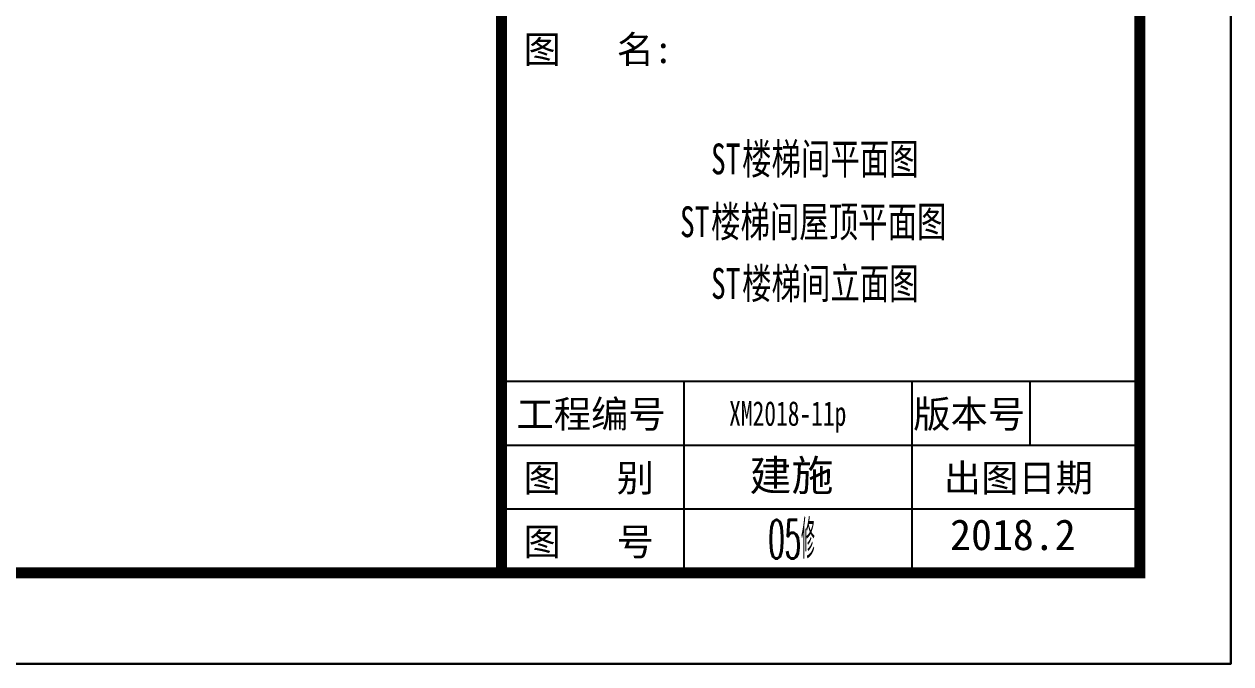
# Model space of a CAD drawing. Extents: x 0 to 2037025, y -2738621 to 0.
# Drawn here: x 994095 to 1000713, y -1519776 to -1516267 of the extents above; entities that cross this region are included whole.
import ezdxf

# ---------------------------------------------------------------- set-up
doc = ezdxf.new("R2010")
doc.units = 0
doc.header["$LTSCALE"] = 10
doc.header["$MEASUREMENT"] = 0
for name, color, linetype in [('PUB_TITLE', 4, 'Continuous'), ('图框', 142, 'Continuous'), ('批量导出图层', 1, 'Continuous')]:
    doc.layers.add(name, color=color, linetype=linetype)
doc.styles.add('_TCH_DIM', font='SIMPLEX.shx', dxfattribs={"width": 0.7, "bigfont": 'GBCBIG.shx'})
doc.styles.add('图框字型一', font='')
doc.styles.add('黑体', font='simhei.ttf', dxfattribs={"width": 0.7})
doc.styles.get('图框字型一').set_extended_font_data('SimSun')

# ---------------------------------------------------------------- blocks, each defined once
blk = doc.blocks.new('图框A1')
at = {"layer": '图框'}
for p, q in [((76100, 3100), (83100, 3100)), ((78100, 3100), (78100, 1000)), ((80600, 3100), (80600, 1000)), ((81895, 3100), (81895, 2400)), ((76100, 2400), (83100, 2400)), ((76100, 1700), (83100, 1700))]:
    blk.add_line(p, q, dxfattribs=at)
blk.add_lwpolyline([(0, 0), (84100, 0), (84100, 59400), (0, 59400)], close=True, dxfattribs=at)
at = {"layer": '图框', "const_width": 120}
blk.add_lwpolyline([(2500, 1000), (83100, 1000), (83100, 58400), (2500, 58400)], close=True, dxfattribs=at)
blk.add_lwpolyline([(76100, 58400), (76100, 1000)], dxfattribs=at)
at = {"layer": '图框', "style": '图框字型一'}
for s, p in [('图   名:', (76342, 6590)), ('工程编号', (76264, 2590)), ('版本号', (80616, 2590)), ('图   别', (76342, 1890)), ('出图日期', (80951, 1890)), ('图   号', (76342, 1190))]:
    blk.add_text(s, height=300, dxfattribs=at).set_placement(p)
blk = doc.blocks.new('A$C16A05140')
at = {"layer": '图框', "style": '图框字型一', "width": 0.7}
blk.add_text('XM2018-11p', height=270, dxfattribs=at).set_placement((-4503, -4488))
at = {"layer": '图框', "style": '图框字型一'}
for s, p in [('建施', (-4280, -5202)), ('2018.2', (-2080, -5852))]:
    blk.add_text(s, height=337.6, dxfattribs=at).set_placement(p)

msp = doc.modelspace()

# ---------------------------------------------------------------- linework, layer by layer
at = {"layer": 'PUB_TITLE'}
msp.add_lwpolyline([(958662.7, -1519775.8), (1000712.7, -1519775.8), (1000712.7, -1490075.8), (958662.7, -1490075.8)], close=True, dxfattribs=at)
at = {"layer": 'PUB_TITLE', "const_width": 50}
msp.add_lwpolyline([(959912.7, -1519275.8), (1000212.7, -1519275.8), (1000212.7, -1490575.8), (959912.7, -1490575.8)], close=True, dxfattribs=at)
at = {"layer": '批量导出图层'}
msp.add_lwpolyline([(958662.7, -1490075.8), (1000712.7, -1490075.8), (1000712.7, -1519775.8), (958662.7, -1519775.8)], close=True, dxfattribs=at)

# ---------------------------------------------------------------- block references
at = {"xscale": 0.5, "yscale": 0.5, "zscale": 0.5}
for name, p in [('图框A1', (958662.7, -1519775.8)), ('A$C16A05140', (1000212.7, -1516225.8))]:
    msp.add_blockref(name, p, dxfattribs=at)

# ---------------------------------------------------------------- texts
at = {"layer": '图框'}
for s, height, style, width, p in [('ST', 168.99, '黑体', 0.7, (997862, -1517090.6)), ('楼梯间平面图', 168.99, '黑体', 0.7, (998032.2, -1517090.6)), ('ST', 168.99, '黑体', 0.7, (997691.9, -1517435.2)), ('楼梯间屋顶平面图', 168.99, '黑体', 0.7, (997862, -1517435.2)), ('楼梯间立面图', 168.99, '黑体', 0.7, (998032.2, -1517773.7)), ('ST', 168.99, '黑体', 0.7, (997862, -1517773.7)), ('05修', 212.5, '_TCH_DIM', 0.494118, (998175.9, -1519198.6))]:
    msp.add_text(s, height=height, dxfattribs=dict(at, style=style, width=width)).set_placement(p)

doc.saveas('drawing.dxf')
